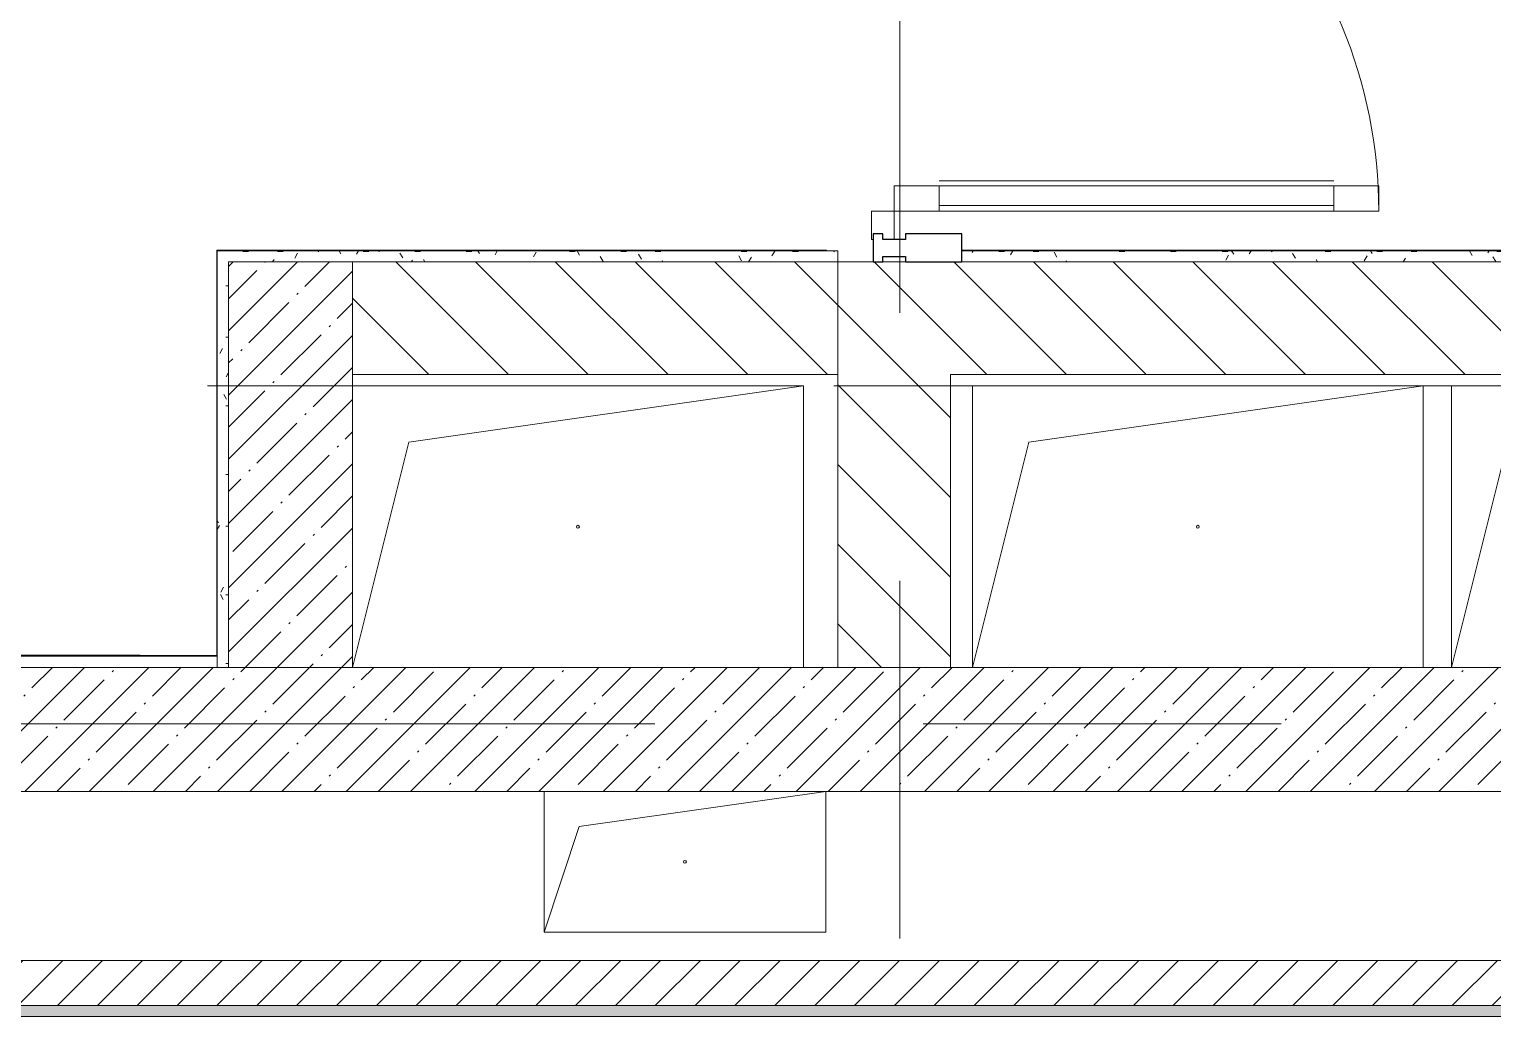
# Model space of a CAD drawing. Header units: millimetres. Extents: x 957 to 67880, y -2706 to 27400.
# Drawn here: x 39536 to 42133, y 9975 to 11733 of the extents above; entities that cross this region are included whole.
import ezdxf

# ---------------------------------------------------------------- set-up
doc = ezdxf.new("R2010")
doc.units = ezdxf.units.MM
doc.linetypes.add('Осевая', pattern=[3175, 635, -476.25, 1587.5, -476.25])
for name, color, linetype, lineweight in [('A-DETL-GENF', 7, 'Continuous', 9), ('A-GENM', 7, 'Continuous', 9), ('A-GLAZ-CWMG', 7, 'Continuous', 9), ('A-GLAZ-CWMG-1', 7, 'Continuous', 25), ('A-WALL', 7, 'Continuous', 9), ('I-WALL', 7, 'Continuous', 9), ('Оси-2', 7, 'Осевая', 9)]:
    doc.layers.add(name, color=color, linetype=linetype, lineweight=lineweight)
for name, color, linetype, lineweight, true_color in [('A-DOOR-1', 7, 'Continuous', 9, 0xc0c0c0), ('A-WALL-1', 9, 'Continuous', 9, 0x808080), ('A-WALL-FNSH-1', 9, 'Continuous', 9, 0x808080)]:
    doc.layers.add(name, color=color, linetype=linetype, lineweight=lineweight, true_color=true_color)
pattern_1 = [(45, (-57529.54, 0), (-57.024626, 57.024626), []), (45, (-57472.52, 0), (-57.024626, 57.024626), [100.806, -20.161, 3.353, -16.808])]
pattern_2 = [(135, (-57529.54, 0), (-70.71068, -70.71068), [])]
pattern_3 = [(0, (-57529.542, 0), (121.92, 30.48), [10.058, -81.382, 10.058, -81.382, -487.68]), (0, (-57529.542, 0), (121.92, 30.48), [-182.88, 10.058, -172.822, 10.058, -81.382, -213.36]), (0, (-57529.542, 0), (121.92, 30.48), [-457.2, 10.058, -50.902, 10.058, -142.342]), (120, (-57483.822, 15.24), (-87.356454, 90.345817), [10.058, -81.382, 10.058, -81.382, -487.68]), (120, (-57483.822, 15.24), (-87.356454, 90.345817), [-182.88, 10.058, -172.822, 10.058, -81.382, -213.36]), (120, (-57483.822, 15.24), (-87.356454, 90.345817), [-457.2, 10.058, -50.902, 10.058, -142.342]), (240, (-57468.582, 76.2), (-34.563546, -120.825817), [10.058, -81.382, 10.058, -81.382, -487.68]), (240, (-57468.582, 76.2), (-34.563546, -120.825817), [-182.88, 10.058, -172.822, 10.058, -81.382, -213.36]), (240, (-57468.582, 76.2), (-34.563546, -120.825817), [-457.2, 10.058, -50.902, 10.058, -142.342])]

# ---------------------------------------------------------------- blocks, each defined once
blk = doc.blocks.new('GM_Отверстие прямоугольное _в плите_ - Отверстие-V10-План расстановки мебели и оборудования 3 этажа в осях 23-33')
at = {"layer": 'A-GENM'}
for p, q in [((-250, -125), (-250, 125)), ((-250, 125), (-250, -125)), ((-187.5, 62.5), (250, 125)), ((250, 125), (250, -125)), ((250, -125), (250, 125)), ((-250, -125), (-187.5, 62.5)), ((250, -125), (-250, -125)), ((-250, -125), (250, -125))]:
    blk.add_line(p, q, dxfattribs=at)
for start, end in [(360, 180), (180, 360)]:
    blk.add_arc((0, 0), 2.5, start, end, dxfattribs=at)
blk = doc.blocks.new('GM_Отверстие прямоугольное _в плите_ - Отверстие-21985264-План расстановки мебели и оборудования 3 этажа в осях 23-33')
at = {"layer": 'A-GENM'}
for p, q in [((-400, -250), (-400, 250)), ((-400, 250), (400, 250)), ((400, 250), (-400, 250)), ((-400, 250), (-400, -250)), ((-300, 150), (400, 250)), ((400, 250), (400, -250)), ((400, -250), (400, 250)), ((-400, -250), (-300, 150))]:
    blk.add_line(p, q, dxfattribs=at)
for start, end in [(360, 180), (180, 360)]:
    blk.add_arc((0, 0), 2.5, start, end, dxfattribs=at)
blk = doc.blocks.new('GM_Отверстие прямоугольное _в плите_ - Отверстие-21992694-План расстановки мебели и оборудования 3 этажа в осях 23-33')
at = {"layer": 'A-GENM'}
for p, q in [((-400, 250), (400, 250)), ((400, 250), (-400, 250)), ((-300, 150), (400, 250)), ((400, 250), (400, -250)), ((400, -250), (400, 250)), ((-400, -250), (-300, 150))]:
    blk.add_line(p, q, dxfattribs=at)
for start, end in [(360, 180), (180, 360)]:
    blk.add_arc((0, 0), 2.5, start, end, dxfattribs=at)
blk = doc.blocks.new('GM_Отверстие прямоугольное _в плите_ - Отверстие-21955708-План расстановки мебели и оборудования 3 этажа в осях 23-33')
at = {"layer": 'A-GENM'}
for p, q in [((-500, -250), (-500, 250)), ((-500, 250), (500, 250)), ((500, 250), (-500, 250)), ((-500, 250), (-500, -250)), ((-400, 150), (500, 250)), ((-500, -250), (-400, 150))]:
    blk.add_line(p, q, dxfattribs=at)
for start, end in [(360, 180), (180, 360)]:
    blk.add_arc((0, 0), 2.5, start, end, dxfattribs=at)
blk = doc.blocks.new('Дверь_Витражная_остекление_ - ВВ-7 остекление-32356329-План расстановки мебели и оборудования 3 этажа в осях 23-33')
at = {"layer": 'A-DETL-GENF'}
for p, q in [((-815, -20), (-860, -20)), ((-860, -880), (-860, -20)), ((-815, -20), (-860, -20)), ((-860, -20), (-860, -880)), ((-815, -880), (-815, -20)), ((-815, -880), (-815, -20)), ((865, -880), (865, -20)), ((865, -20), (865, -880)), ((-860, -100), (-815, -100)), ((-850, -800), (-850, -100)), ((-806, -800), (-806, -100)), ((856, -800), (856, -100)), ((900, -100), (865, -100)), ((900, -800), (900, -140)), ((910, -880), (910, -140)), ((910, -880), (910, -140)), ((-860, -800), (-815, -800)), ((910, -800), (865, -800)), ((-860, -880), (-815, -880)), ((-860, -880), (-815, -880)), ((910, -880), (865, -880)), ((865, -880), (910, -880))]:
    blk.add_line(p, q, dxfattribs=at)
at = {"layer": 'A-DOOR-1'}
for p, q in [((-910, 20), (-860, 20)), ((-910, 17), (-910, 20)), ((-860, 20), (-860, -20)), ((860, 20), (910, 20)), ((860, -20), (860, 20)), ((910, 20), (910, 17)), ((-860, -20), (-910, -20)), ((-860, -880), (-860, -20)), ((860, -880), (860, -20)), ((910, -20), (860, -20))]:
    blk.add_line(p, q, dxfattribs=at)
for centre, start, end in [((-860, -20), 270, 0), ((860, -20), 180, 270)]:
    blk.add_arc(centre, 860, start, end, dxfattribs=at)
blk = doc.blocks.new('Прямоугольный импост - Импост структурный с накладкой - 160мм Темный-32310142-План расстановки мебели и оборудования 3 этажа в осях 23-33')
at = {"layer": 'A-GLAZ-CWMG-1'}
for p, q in [((-50, 0), (-50, 17)), ((-50, 17), (0, 17)), ((-40, 0), (-50, 0)), ((-40, -40), (-40, 0)), ((0, 0), (-10, 0)), ((-10, 0), (-10, -40)), ((0, 17), (0, 0)), ((-50, -140), (-50, -40)), ((-50, -40), (-40, -40)), ((-10, -40), (0, -40)), ((0, -40), (0, -140)), ((0, -140), (-50, -140))]:
    blk.add_line(p, q, dxfattribs=at)

msp = doc.modelspace()

# ---------------------------------------------------------------- hatches: boundary and pattern name
at = {"layer": 'I-WALL'}
h = msp.add_hatch(dxfattribs=at)
h.set_pattern_fill('FP_3', color=256, style=0, pattern_type=2)
h.set_pattern_definition(pattern_2)
h.paths.add_polyline_path([(40996.9, 10600), (41170.5, 10600), (41170.5, 11320), (40970.5, 11320), (40970.5, 10600)])
h.paths.add_polyline_path([(40996.9, 13220), (41170.5, 13220), (41170.5, 13400), (40970.5, 13400), (40970.5, 13220)])
h = msp.add_hatch(dxfattribs=at)
h.set_pattern_fill('FP_35', color=256, style=0, pattern_type=2)
h.set_pattern_definition(pattern_3)
h.paths.add_polyline_path([(40109.5, 11320), (40970.5, 11320), (40970.5, 11340), (39869.5, 11340), (39869.5, 11320), (39889.5, 11320)])
h = msp.add_hatch(dxfattribs=at)
h.set_pattern_fill('FP_35', color=256, style=0, pattern_type=2)
h.set_pattern_definition(pattern_3)
h.paths.add_polyline_path([(42269.5, 11320), (43299.5, 11320), (43299.5, 11340), (41190.5, 11340), (41191.5, 11320), (42059.5, 11320)])
h = msp.add_hatch(dxfattribs=at)
h.set_pattern_fill('FP_35', color=256, style=0, pattern_type=2)
h.set_pattern_definition(pattern_3)
h.paths.add_polyline_path([(39889.5, 10600), (39889.5, 11320), (39869.5, 11319.6), (39869.5, 10600)])
h = msp.add_hatch(dxfattribs=at)
h.set_pattern_fill('FP_4', color=256, style=0, pattern_type=2)
h.set_pattern_definition(pattern_1)
h.paths.add_polyline_path([(40109.5, 10600), (40109.5, 11320), (39889.5, 11320), (39889.5, 10600)])
h = msp.add_hatch(dxfattribs=at)
h.set_pattern_fill('FP_3', color=256, style=0, pattern_type=2)
h.set_pattern_definition(pattern_2)
h.paths.add_polyline_path([(40970.5, 11120), (40970.5, 11320), (40109.5, 11320), (40109.5, 11120), (40909.5, 11120)])
h = msp.add_hatch(dxfattribs=at)
h.set_pattern_fill('FP_3', color=256, style=0, pattern_type=2)
h.set_pattern_definition(pattern_2)
h.paths.add_polyline_path([(43059.5, 11120), (43059.5, 11320), (41170.5, 11320), (41170.5, 11120), (42269.5, 11120)])
h = msp.add_hatch(dxfattribs=at)
h.set_pattern_fill('FP_4', color=256, style=0, pattern_type=2)
h.set_pattern_definition(pattern_1)
h.paths.add_polyline_path([(43542.1, 10380), (44080.5, 10380), (44080.5, 10600), (36680.5, 10600), (36680.5, 10380), (42269.5, 10380)])
h = msp.add_hatch(dxfattribs=at)
h.set_pattern_fill('FP_5', color=256, style=0, pattern_type=2)
h.set_pattern_definition([(45, (-57529.54, 0), (-35.35534, 35.35534), [])])
h.paths.add_polyline_path([(40996.9, 10000), (43550.5, 10000), (43550.5, 10080), (36760.5, 10080), (36760.5, 10000), (40678.7, 10000)])
h = msp.add_hatch(dxfattribs=at)
h.set_pattern_fill('FP_35', color=256, style=0, pattern_type=2)
h.set_pattern_definition(pattern_3)
h.paths.add_polyline_path([(42269.5, 9980), (43530.5, 9980), (43530.5, 10000), (36780.5, 10000), (36780.5, 9980), (42110.4, 9980)])

# ---------------------------------------------------------------- linework, layer by layer
at = {"layer": 'A-WALL'}
for p, q in [((39869.5, 11340), (40970.5, 11340)), ((41190.5, 11340), (43299.5, 11340)), ((39889.5, 11320), (43279.5, 11320)), ((36760.5, 10000), (43550.5, 10000))]:
    msp.add_line(p, q, dxfattribs=at)
at = {"layer": 'A-WALL-1'}
for p, q in [((40970.5, 11340), (40970.5, 10600)), ((41190.5, 11340), (41190.5, 11320)), ((39889.5, 11320), (39889.5, 10600)), ((40109.5, 10600), (40109.5, 11320)), ((40109.5, 11120), (40970.5, 11120)), ((41170.5, 10600), (41170.5, 11120)), ((41170.5, 11120), (43059.5, 11120)), ((46085.5, 10600), (35960.5, 10600)), ((39869.5, 10621), (39869.5, 10600)), ((36680.5, 10380), (44080.5, 10380)), ((43550.5, 10080), (36760.5, 10080)), ((36780.5, 9980), (43519.5, 9980))]:
    msp.add_line(p, q, dxfattribs=at)
at = {"layer": 'A-WALL-FNSH-1'}
for p, q in [((39868.5, 11341), (39868.5, 10621)), ((40950.5, 11341), (39868.5, 11341)), ((39869.5, 10621), (39869.5, 11340)), ((40950.5, 11340), (40950.5, 11341)), ((43300.5, 11341), (41191.5, 11341)), ((41191.5, 11341), (41191.5, 11340)), ((39732.9, 10622), (38760.5, 10622)), ((39732.9, 10621), (39732.9, 10622)), ((39868.5, 10621), (35930.5, 10621)), ((35930.5, 10620), (39869.5, 10620))]:
    msp.add_line(p, q, dxfattribs=at)
at = {"layer": 'I-WALL'}
for p, q in [((39587, 10622), (39587, 10621)), ((39697.9, 10621), (39697.9, 10622)), ((39732.9, 10621), (39732.9, 10622)), ((38029.5, 10621), (39732.9, 10621))]:
    msp.add_line(p, q, dxfattribs=at)
at = {"layer": 'Оси-2'}
for p, q in [((41080.5, 593.7), (41080.5, 19191.6)), ((27152.2, 11100), (65200.5, 11100)), ((28422.2, 10500), (65200.5, 10500))]:
    msp.add_line(p, q, dxfattribs=at)

# ---------------------------------------------------------------- block references
at = {"layer": 'A-DOOR-1', "rotation": 89.99999999999993}
msp.add_blockref('Дверь_Витражная_остекление_ - ВВ-7 остекление-32356329-План расстановки мебели и оборудования 3 этажа в осях 23-33', (41050.5, 12270), dxfattribs=at)
at = {"layer": 'A-GENM'}
for name, p in [('GM_Отверстие прямоугольное _в плите_ - Отверстие-21992694-План расстановки мебели и оборудования 3 этажа в осях 23-33', (40509.5, 10850)), ('GM_Отверстие прямоугольное _в плите_ - Отверстие-21985264-План расстановки мебели и оборудования 3 этажа в осях 23-33', (41609.5, 10850)), ('GM_Отверстие прямоугольное _в плите_ - Отверстие-21955708-План расстановки мебели и оборудования 3 этажа в осях 23-33', (42559.5, 10850)), ('GM_Отверстие прямоугольное _в плите_ - Отверстие-V10-План расстановки мебели и оборудования 3 этажа в осях 23-33', (40699.3, 10255))]:
    msp.add_blockref(name, p, dxfattribs=at)
at = {"layer": 'A-GLAZ-CWMG', "extrusion": (0, 0, -1), "rotation": 270.0000000000001}
msp.add_blockref('Прямоугольный импост - Импост структурный с накладкой - 160мм Темный-32310142-План расстановки мебели и оборудования 3 этажа в осях 23-33', (-41050.5, 11320), dxfattribs=at)

doc.saveas('drawing.dxf')
